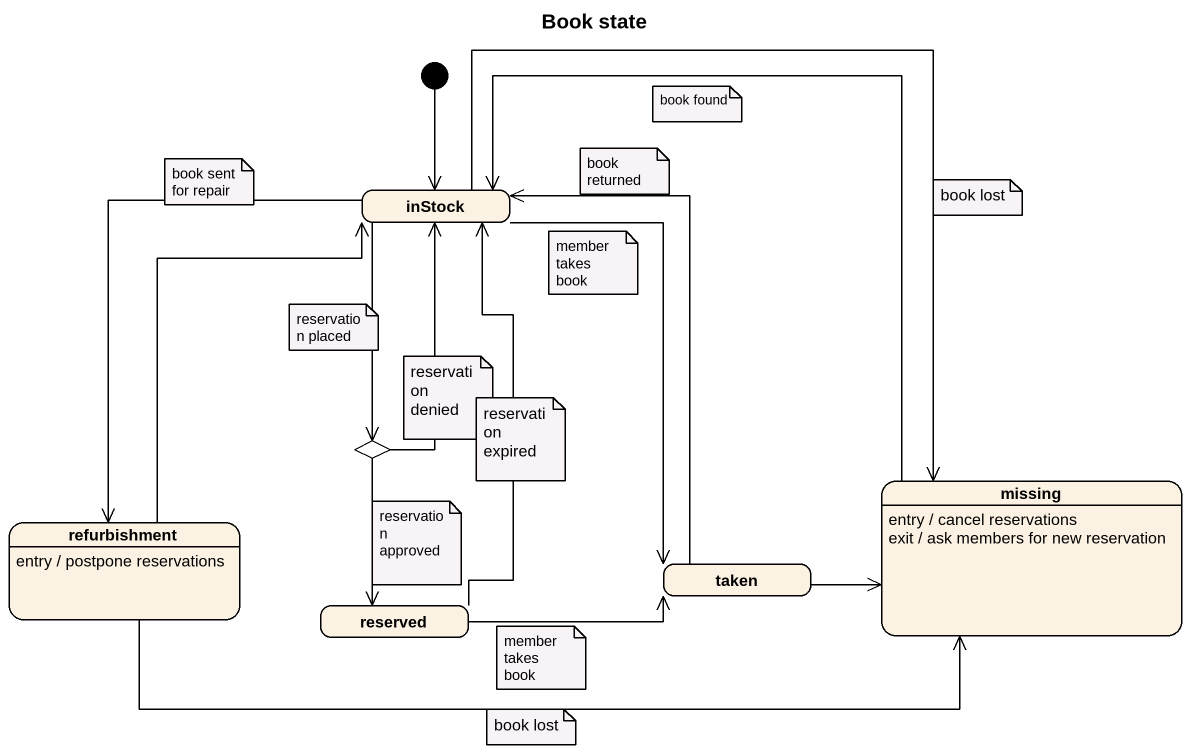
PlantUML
@startuml
title Book state
hide empty description
state inStock
state choice1 <<choice>>
state missing
missing : entry / cancel reservations
missing : exit / ask members for new reservation
state refurbishment
refurbishment : entry / postpone reservations
state taken
state reserved
[*] --> inStock
inStock --> choice1
inStock -right-> missing
inStock --> refurbishment
inStock --> taken
choice1 -up-> inStock
choice1 --> reserved
missing -left-> inStock
refurbishment -up-> inStock
refurbishment -right-> missing
taken -up-> inStock
taken -right-> missing
reserved -up-> inStock
reserved -right-> taken
note as N1
  book found
end note
note as N2
  book sent for repair
end note
note as N3
  book returned
end note
note as N4
  book lost
end note
note as N5
  member takes book
end note
note as N6
  reservation placed
end note
note as N7
  reservation denied
end note
note as N8
  reservation expired
end note
note as N9
  reservation approved
end note
note as N10
  member takes book
end note
note as N11
  book lost
end note
@enduml
